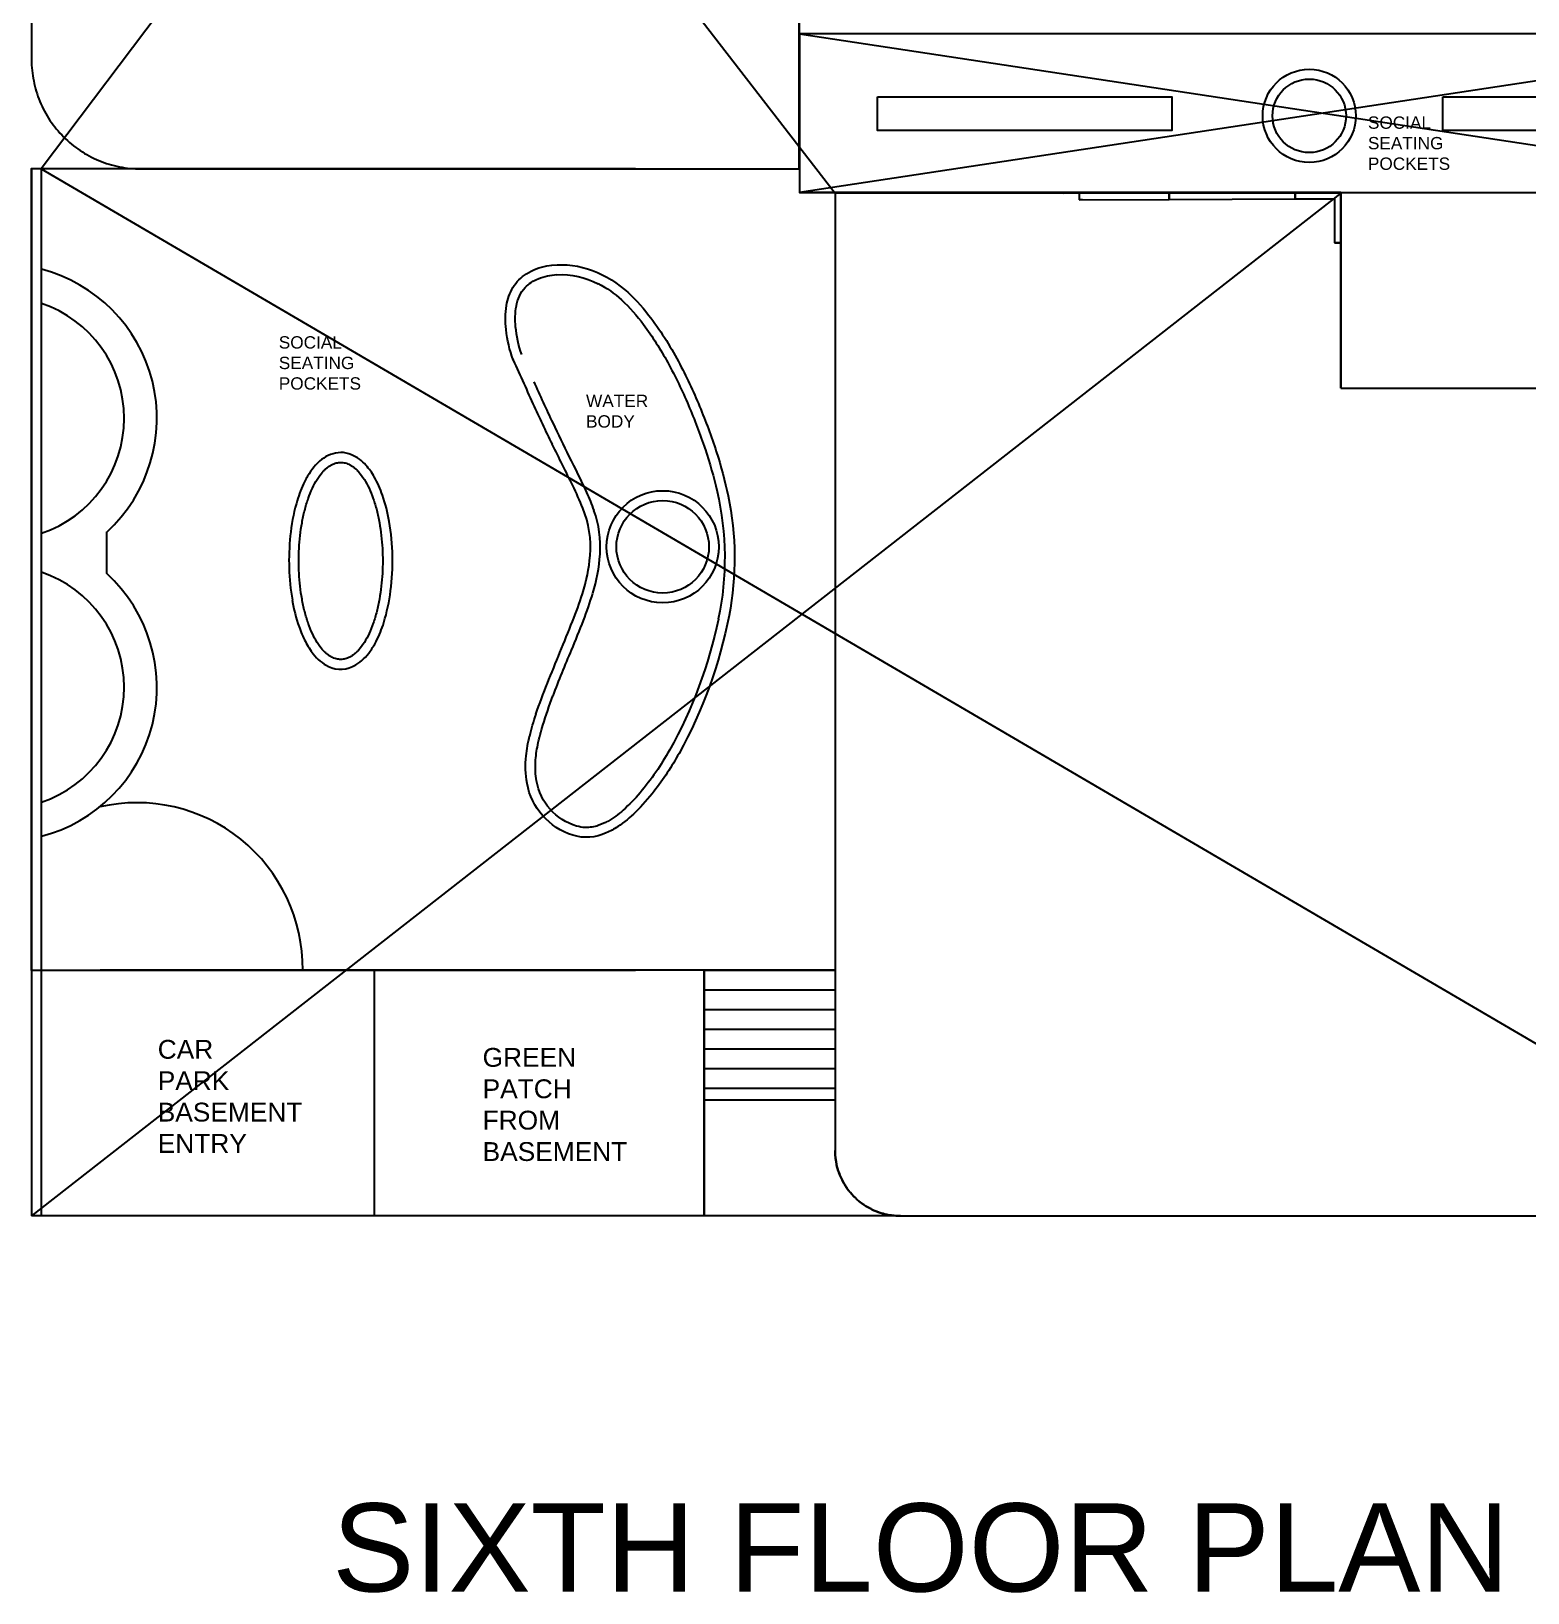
# Model space of a CAD drawing. Header units: metres. Extents: x -79796 to 428529, y -36333 to 94467.
# Drawn here: x 105859 to 128730, y -20671 to 3196 of the extents above; entities that cross this region are included whole.
import ezdxf

# ---------------------------------------------------------------- set-up
doc = ezdxf.new("R2010")
doc.units = ezdxf.units.M
for name, color, linetype in [('Default', 7, 'Continuous'), ('Make2D$Visible$ClippingPlaneIntersections$Default', 7, 'Continuous'), ('Make2D$Visible$Curves$Default', 7, 'Continuous')]:
    doc.layers.add(name, color=color, linetype=linetype)
for name, color, linetype, true_color in [('floors', 3, 'Continuous', 0x00ff00), ('Make2D$Visible$ClippingPlaneIntersections$glasses', 4, 'Continuous', 0x00ffff), ('Make2D$Visible$Curves$balconies', 2, 'Continuous', 0xffff00), ('Make2D$Visible$Curves$floors', 3, 'Continuous', 0x00ff00), ('slabs', 5, 'Continuous', 0x0000ff)]:
    doc.layers.add(name, color=color, linetype=linetype, true_color=true_color)
doc.styles.add('Default', font='arial.ttf')

msp = doc.modelspace()

# ---------------------------------------------------------------- linework, layer by layer
for p, q in [((105863, 16623), (118144, 719)), ((117697, 16628), (106013, 1092)), ((133597, 3156), (117601, 732)), ((117601, 3156), (133597, 732)), ((125853, 3156), (118144, 3156)), ((105863, 1092), (105863, -14912)), ((106013, 1092), (133137, -14782)), ((106013, 1092), (106013, -14912)), ((125875, 719), (105863, -14912)), ((125873, 732), (117601, 732)), ((121640, 723), (125873, 732)), ((125875, 719), (125875, 732)), ((105863, -11156), (105863, -14912)), ((112151, -14912), (105863, -14912)), ((119119, -14912), (116144, -14912)), ((121961, -14912), (121961, -14912))]:
    msp.add_line(p, q)
at = {"color": 251, "true_color": 0x636466}
for p, q in [((107011, -4458), (107011, -5093)), ((118144, -11156), (106910, -11156)), ((118144, -11156), (106910, -11156)), ((116143, -11156), (118143, -11156)), ((116144, -14912), (116144, -11156)), ((116144, -14912), (116144, -11156)), ((116143, -11456), (118143, -11456)), ((116143, -11756), (118143, -11756)), ((116143, -12056), (118143, -12056)), ((116143, -12356), (118143, -12356)), ((116143, -12656), (118143, -12656)), ((116143, -12956), (118143, -12956)), ((116144, -13139), (118144, -13139))]:
    msp.add_line(p, q, dxfattribs=at)
msp.add_lwpolyline([(133597, 3156), (117601, 3156), (117601, 732), (133597, 732)], close=True)
for points in [[(118794, 2195), (123292, 2195), (123292, 1679), (118794, 1679)], [(127430, 2195), (131928, 2195), (131928, 1679), (127430, 1679)]]:
    msp.add_lwpolyline(points, close=True, dxfattribs=at)
for points in [[(115093, 1092), (105859, 1092), (105859, -11156), (115093, -11156)], [(106013, -11156), (115093, -11156)], [(116144, -11156), (116144, -14912), (111104, -14912), (111104, -11156)], [(116144, -11156), (116144, -14912), (111104, -14912), (111104, -11156)]]:
    msp.add_lwpolyline(points, dxfattribs=at)
msp.add_lwpolyline([(119144, -14912), (132632, -14912)])
for centre, radius in [((125391, 1902), 712), ((125391, 1902), 562), ((115509, -4684), 857), ((115509, -4684), 707)]:
    msp.add_circle(centre, radius, dxfattribs=at)
for centre, radius, start, end in [((105427, -2721), 2352, 312.3599, 75.5524), ((105427, -2721), 1852, 288.4734, 71.5266), ((105427, -6831), 1852, 288.4734, 71.5266), ((105427, -6831), 2352, 284.4476, 47.6401), ((107473, -11131), 2536, 359.4333, 102.9335)]:
    msp.add_arc(centre, radius, start, end, dxfattribs=at)
at = {"color": 251, "true_color": 0x5b5b5b, "extrusion": (0, 0, -1)}
for centre, radius, start, end in [((-113893, -1267), 888, 58.4083, 79.9512), ((-113963, -1669), 1296, 80.0222, 107.7761), ((-113879, -1960), 1598, 107.4409, 130.8294), ((-113753, -1042), 622, 31.1105, 58.5387), ((-113809, -1107), 558, 43.9798, 68.6829), ((-113935, -1403), 879, 68.0309, 87.2355), ((-113950, -1772), 1248, 87.3368, 117.2803), ((-113825, -2043), 1547, 116.7997, 132.9212), ((-113913, -1123), 801, 9.1463, 30.1879), ((-113835, -1096), 570, 9.4269, 41.3622), ((-113095, -2849), 2634, 132.6091, 143.6581), ((-113223, -2728), 2609, 130.7067, 142.5667), ((-114447, -1205), 1342, 353.1339, 8.9832), ((-114413, -1204), 1158, 354.1546, 9.9878), ((-111434, -4111), 4870, 142.4362, 152.3807), ((-115127, -1135), 2025, 340.0161, 353.471), ((-115101, -1142), 1848, 340.9528, 354.425), ((-111340, -4164), 4827, 143.4314, 151.6081), ((-109054, -5430), 7441, 151.4003, 157.0113), ((-108830, -5538), 7839, 151.9621, 157.5135), ((-143585, 11296), 32918, 334.6609, 335.8704), ((-140211, 9667), 29322, 334.1512, 335.4865), ((-107487, -6132), 9157, 156.8011, 161.2587), ((-107636, -6070), 9145, 157.2995, 161.9097), ((-134836, 7103), 23217, 333.3702, 334.7731), ((-109960, -5284), 6542, 161.3241, 167.2213), ((-110284, -5195), 6356, 161.9926, 168.2937), ((-111945, -4857), 4512, 166.9415, 191.931), ((-111986, -4856), 4622, 168.1237, 190.9466), ((-109466, -4363), 7040, 191.6918, 209.1539), ((-109478, -4371), 7176, 190.952, 208.9229), ((-136414, -15688), 24208, 21.1261, 22.9146), ((-122203, -10142), 9104, 18.5662, 21.7346), ((-120355, -9480), 6991, 17.2287, 21.1004), ((-117570, -8590), 4217, 13.9001, 18.6151), ((-115611, -8120), 2203, 6.2646, 14.2704), ((-116715, -8358), 3182, 11.7116, 17.3523), ((-115354, -8079), 1792, 3.3373, 11.81), ((-111862, -5688), 4302, 209.2862, 219.8434), ((-111696, -5586), 4647, 209.0375, 217.5732), ((-114812, -8043), 1400, 349.3931, 6.7141), ((-114777, -8050), 1214, 349.8782, 3.5384), ((-114443, -8116), 1024, 287.5385, 349.5895), ((-114443, -8115), 874, 286.5344, 350.2482), ((-113213, -6790), 2558, 220.2822, 228.5845), ((-112912, -6510), 3120, 217.7305, 225.5772), ((-113910, -7577), 1508, 228.6543, 239.809), ((-113699, -7308), 1999, 225.6819, 235.8149), ((-114347, -8413), 712, 245.0203, 287.375), ((-114350, -8418), 557, 272.3676, 286.213), ((-114340, -8402), 573, 251.2157, 271.3214), ((-114259, -8163), 825, 240.3143, 251.256), ((-114180, -8004), 1153, 236.158, 246.0906)]:
    msp.add_arc(centre, radius, start, end, dxfattribs=at)
at = {"color": 251, "true_color": 0x5b5b5b}
for centre, radius, start, end in [((-136355, -116059), 274480, 24.43925, 24.60267), ((110598, -3722), 478, 91.0762, 129.1752), ((110587, -3684), 441, 67.6184, 89.7621), ((110516, -3834), 606, 40.7976, 66.7863), ((25692, -47195), 98538, 26.16309, 26.57154), ((104443, -8344), 10877, 24.3778, 27.6091), ((111233, -4284), 1336, 147.556, 155.0568), ((110927, -4085), 971, 138.2316, 147.7779), ((110718, -3895), 689, 127.8426, 138.4048), ((110212, -4116), 1020, 29.3695, 41.633), ((111796, -4543), 1956, 155.1136, 164.5463), ((109616, -4447), 1702, 18.9397, 29.2701), ((109743, -5889), 4886, 21.5692, 26.0068), ((112758, -4816), 2956, 164.4114, 174.2083), ((108761, -4739), 2606, 9.7308, 18.8884), ((111122, -5303), 3539, 19.386, 24.1549), ((112837, -4692), 1569, 355.3625, 22.4347), ((112880, -4687), 1675, 356.1508, 19.4585), ((113379, -4898), 3581, 173.9085, 189.7077), ((107811, -4901), 3570, 352.6787, 9.7228), ((111750, -4585), 2661, 342.0518, 354.9674), ((111824, -4601), 2735, 343.1135, 355.8459), ((108550, -5010), 2822, 342.8521, 352.9652), ((108121, -3438), 6467, 338.3345, 342.2927), ((109129, -3797), 5547, 338.72, 343.2488), ((112407, -5064), 2596, 189.7208, 198.911), ((111627, -5328), 1772, 199.0159, 207.0486), ((109526, -5313), 1801, 332.9079, 342.9169), ((-319896, 170056), 468310, 337.81586, 337.94068), ((96870, 918), 18682, 337.3936, 338.8904), ((111062, -5618), 1137, 206.9587, 218.2458), ((110060, -5585), 1201, 324.7326, 332.8481), ((110687, -5931), 649, 217.0632, 243.8202), ((110510, -5965), 610, 300.6175, 314.6641), ((110339, -5787), 857, 314.4401, 325.0123), ((110589, -6113), 442, 244.7198, 301.5209)]:
    msp.add_arc(centre, radius, start, end, dxfattribs=at)
at = {"color": 251, "true_color": 0x636466}
msp.add_rational_spline([(110589, -3394), (109947, -3394), (109947, -4900), (109947, -6406), (110589, -6406), (111230, -6406), (111230, -4900), (111230, -3394), (110589, -3394)], [1, 0.707106781187, 1, 0.707106781187, 1, 0.707106781187, 1, 0.707106781187, 1], degree=2, knots=[0, 0, 0, 1.570796, 1.570796, 3.141593, 3.141593, 4.712389, 4.712389, 6.283185, 6.283185, 6.283185], dxfattribs=at)
at = {"layer": 'Default'}
msp.add_lwpolyline([(119144, -14912), (119109, -14911), (119074, -14910), (119039, -14907), (119004, -14902), (118970, -14897), (118936, -14890), (118902, -14882), (118868, -14873), (118835, -14863), (118802, -14852), (118769, -14839), (118737, -14826), (118705, -14811), (118674, -14795), (118644, -14778), (118614, -14760), (118584, -14741), (118556, -14721), (118528, -14700), (118501, -14678), (118475, -14655), (118449, -14631), (118424, -14607), (118401, -14581), (118378, -14555), (118356, -14528), (118335, -14500), (118315, -14471), (118296, -14442), (118278, -14412), (118261, -14382), (118245, -14350), (118230, -14319), (118216, -14287), (118204, -14254), (118193, -14221), (118182, -14188), (118173, -14154), (118166, -14120), (118159, -14086), (118153, -14051), (118149, -14017), (118146, -13982), (118144, -13947), (118144, -13912)], dxfattribs=at)
at = {"layer": 'floors'}
msp.add_lwpolyline([(125874, -1228), (125874, -82)], dxfattribs=at)
msp.add_lwpolyline([(125874, -1228), (125874, -82)], dxfattribs=at)
at = {"layer": 'Make2D$Visible$ClippingPlaneIntersections$Default'}
for p, q in [((123252, 726), (121875, 719)), ((121875, 719), (121875, 619)), ((125175, 732), (123252, 726)), ((123252, 726), (123252, 626)), ((123252, 626), (123252, 726)), ((125175, 632), (125175, 732)), ((125873, 732), (125175, 732)), ((125175, 732), (125175, 632)), ((125875, -37), (125873, 732)), ((121875, 619), (123252, 626)), ((123252, 626), (125175, 632)), ((125175, 632), (125775, 632)), ((125775, 632), (125775, -37)), ((125875, -37), (125775, -37)), ((125775, -37), (125875, -37))]:
    msp.add_line(p, q, dxfattribs=at)
at = {"layer": 'Make2D$Visible$ClippingPlaneIntersections$glasses'}
msp.add_line((121925, 619), (121875, 619), dxfattribs=at)
at = {"layer": 'Make2D$Visible$Curves$balconies'}
for p, q in [((117597, 4828), (117597, 2395)), ((121875, 719), (121875, 719))]:
    msp.add_line(p, q, dxfattribs=at)
at = {"layer": 'Make2D$Visible$Curves$Default'}
for p, q in [((123244, 732), (121875, 719)), ((123244, 732), (123252, 726)), ((125175, 732), (123244, 732)), ((121875, 619), (121875, 619)), ((123252, 632), (123252, 632)), ((123252, 626), (123252, 626)), ((125775, -37), (125775, -37)), ((125875, -37), (125775, -37)), ((125875, -37), (125875, -37))]:
    msp.add_line(p, q, dxfattribs=at)
at = {"layer": 'Make2D$Visible$Curves$floors'}
for p, q in [((121875, 719), (121875, 719)), ((123252, 724), (123252, 724)), ((125874, -37), (125874, -37))]:
    msp.add_line(p, q, dxfattribs=at)
at = {"layer": 'slabs'}
for p, q in [((118144, -13937), (118143, -13912)), ((118144, -13912), (118144, -13947)), ((118144, -13947), (118144, -13912)), ((118144, -13947), (118144, -13912)), ((118145, -13961), (118144, -13937)), ((118144, -13947), (118146, -13982)), ((118146, -13982), (118144, -13947)), ((118146, -13982), (118144, -13947)), ((118146, -13986), (118145, -13961)), ((118146, -13982), (118149, -14017)), ((118149, -14017), (118146, -13982)), ((118149, -14017), (118146, -13982)), ((118148, -14010), (118146, -13986)), ((118151, -14035), (118148, -14010)), ((118149, -14017), (118153, -14051)), ((118153, -14051), (118149, -14017)), ((118153, -14051), (118149, -14017)), ((118154, -14059), (118151, -14035)), ((118153, -14051), (118159, -14086)), ((118159, -14086), (118153, -14051)), ((118159, -14086), (118153, -14051)), ((118158, -14083), (118154, -14059)), ((118163, -14107), (118158, -14083)), ((118159, -14086), (118166, -14120)), ((118166, -14120), (118159, -14086)), ((118166, -14120), (118159, -14086)), ((118168, -14131), (118163, -14107)), ((118166, -14120), (118173, -14154)), ((118173, -14154), (118166, -14120)), ((118173, -14154), (118166, -14120)), ((118174, -14155), (118168, -14131)), ((118173, -14154), (118182, -14188)), ((118182, -14188), (118173, -14154)), ((118182, -14188), (118173, -14154)), ((118180, -14179), (118174, -14155)), ((118187, -14202), (118180, -14179)), ((118182, -14188), (118193, -14221)), ((118193, -14221), (118182, -14188)), ((118193, -14221), (118182, -14188)), ((118194, -14226), (118187, -14202)), ((118193, -14221), (118204, -14254)), ((118204, -14254), (118193, -14221)), ((118204, -14254), (118193, -14221)), ((118202, -14249), (118194, -14226)), ((118211, -14272), (118202, -14249)), ((118204, -14254), (118216, -14287)), ((118216, -14287), (118204, -14254)), ((118216, -14287), (118204, -14254)), ((118220, -14295), (118211, -14272)), ((118216, -14287), (118230, -14319)), ((118230, -14319), (118216, -14287)), ((118230, -14319), (118216, -14287)), ((118230, -14317), (118220, -14295)), ((118240, -14340), (118230, -14317)), ((118230, -14319), (118245, -14350)), ((118245, -14350), (118230, -14319)), ((118245, -14350), (118230, -14319)), ((118251, -14362), (118240, -14340)), ((118245, -14350), (118261, -14382)), ((118261, -14382), (118245, -14350)), ((118261, -14382), (118245, -14350)), ((118262, -14384), (118251, -14362)), ((118261, -14382), (118278, -14412)), ((118278, -14412), (118261, -14382)), ((118278, -14412), (118261, -14382)), ((118274, -14405), (118262, -14384)), ((118286, -14426), (118274, -14405)), ((118278, -14412), (118296, -14442)), ((118296, -14442), (118278, -14412)), ((118296, -14442), (118278, -14412)), ((118299, -14447), (118286, -14426)), ((118296, -14442), (118315, -14471)), ((118315, -14471), (118296, -14442)), ((118315, -14471), (118296, -14442)), ((118312, -14468), (118299, -14447)), ((118326, -14488), (118312, -14468)), ((118315, -14471), (118335, -14500)), ((118335, -14500), (118315, -14471)), ((118335, -14500), (118315, -14471)), ((118341, -14508), (118326, -14488)), ((118335, -14500), (118356, -14528)), ((118356, -14528), (118335, -14500)), ((118356, -14528), (118335, -14500)), ((118355, -14527), (118341, -14508)), ((118371, -14546), (118355, -14527)), ((118356, -14528), (118378, -14555)), ((118378, -14555), (118356, -14528)), ((118378, -14555), (118356, -14528)), ((118386, -14565), (118371, -14546)), ((118378, -14555), (118401, -14581)), ((118401, -14581), (118378, -14555)), ((118401, -14581), (118378, -14555)), ((118403, -14584), (118386, -14565)), ((118401, -14581), (118424, -14607)), ((118424, -14607), (118401, -14581)), ((118424, -14607), (118401, -14581)), ((118419, -14602), (118403, -14584)), ((118437, -14619), (118419, -14602)), ((118424, -14607), (118449, -14631)), ((118449, -14631), (118424, -14607)), ((118449, -14631), (118424, -14607)), ((118454, -14636), (118437, -14619)), ((118449, -14631), (118475, -14655)), ((118475, -14655), (118449, -14631)), ((118475, -14655), (118449, -14631)), ((118472, -14653), (118454, -14636)), ((118491, -14669), (118472, -14653)), ((118475, -14655), (118501, -14678)), ((118501, -14678), (118475, -14655)), ((118501, -14678), (118475, -14655)), ((118509, -14685), (118491, -14669)), ((118501, -14678), (118528, -14700)), ((118528, -14700), (118501, -14678)), ((118528, -14700), (118501, -14678)), ((118529, -14700), (118509, -14685)), ((118528, -14700), (118556, -14721)), ((118556, -14721), (118528, -14700)), ((118556, -14721), (118528, -14700)), ((118548, -14715), (118529, -14700)), ((118568, -14730), (118548, -14715)), ((118556, -14721), (118584, -14741)), ((118584, -14741), (118556, -14721)), ((118584, -14741), (118556, -14721)), ((118588, -14744), (118568, -14730)), ((118584, -14741), (118614, -14760)), ((118614, -14760), (118584, -14741)), ((118614, -14760), (118584, -14741)), ((118609, -14757), (118588, -14744)), ((118630, -14770), (118609, -14757)), ((118614, -14760), (118644, -14778)), ((118644, -14778), (118614, -14760)), ((118644, -14778), (118614, -14760)), ((118651, -14782), (118630, -14770)), ((118644, -14778), (118674, -14795)), ((118674, -14795), (118644, -14778)), ((118674, -14795), (118644, -14778)), ((118672, -14794), (118651, -14782)), ((118694, -14805), (118672, -14794)), ((118674, -14795), (118705, -14811)), ((118705, -14811), (118674, -14795)), ((118705, -14811), (118674, -14795)), ((118716, -14816), (118694, -14805)), ((118705, -14811), (118737, -14826)), ((118737, -14826), (118705, -14811)), ((118737, -14826), (118705, -14811)), ((118738, -14826), (118716, -14816)), ((118737, -14826), (118769, -14839)), ((118769, -14839), (118737, -14826)), ((118769, -14839), (118737, -14826)), ((118761, -14836), (118738, -14826)), ((118784, -14845), (118761, -14836)), ((118769, -14839), (118802, -14852)), ((118802, -14852), (118769, -14839)), ((118802, -14852), (118769, -14839)), ((118807, -14854), (118784, -14845)), ((118802, -14852), (118835, -14863)), ((118835, -14863), (118802, -14852)), ((118835, -14863), (118802, -14852)), ((118830, -14862), (118807, -14854)), ((118853, -14869), (118830, -14862)), ((118835, -14863), (118868, -14873)), ((118868, -14873), (118835, -14863)), ((118868, -14873), (118835, -14863)), ((118877, -14876), (118853, -14869)), ((118868, -14873), (118902, -14882)), ((118902, -14882), (118868, -14873)), ((118902, -14882), (118868, -14873)), ((118901, -14882), (118877, -14876)), ((118925, -14888), (118901, -14882)), ((118902, -14882), (118936, -14890)), ((118936, -14890), (118902, -14882)), ((118936, -14890), (118902, -14882)), ((118949, -14893), (118925, -14888)), ((118936, -14890), (118970, -14897)), ((118970, -14897), (118936, -14890)), ((118970, -14897), (118936, -14890)), ((118973, -14897), (118949, -14893)), ((118970, -14897), (119004, -14902)), ((119004, -14902), (118970, -14897)), ((119004, -14902), (118970, -14897)), ((118997, -14901), (118973, -14897)), ((119021, -14905), (118997, -14901)), ((119004, -14902), (119039, -14907)), ((119039, -14907), (119004, -14902)), ((119039, -14907), (119004, -14902)), ((119046, -14907), (119021, -14905)), ((119039, -14907), (119074, -14910)), ((119074, -14910), (119039, -14907)), ((119074, -14910), (119039, -14907)), ((119070, -14910), (119046, -14907)), ((119094, -14911), (119070, -14910)), ((119074, -14910), (119109, -14911)), ((119109, -14911), (119074, -14910)), ((119109, -14911), (119074, -14910)), ((119119, -14912), (119094, -14911)), ((119109, -14911), (119144, -14912)), ((119144, -14912), (119109, -14911)), ((119144, -14912), (119109, -14911)), ((119144, -14912), (119119, -14912)), ((119144, -14912), (132598, -14912))]:
    msp.add_line(p, q, dxfattribs=at)
for points in [[(117595, 16623), (117595, 1092)], [(117595, 1092), (117595, 7398)], [(105863, 4823), (105863, 2761)], [(105863, 2761), (105864, 2720), (105865, 2679), (105868, 2638), (105872, 2597), (105876, 2556), (105882, 2516), (105888, 2476), (105896, 2435), (105904, 2395), (105914, 2355), (105924, 2316), (105935, 2277), (105948, 2237), (105961, 2199), (105975, 2160), (105991, 2122), (106007, 2084), (106024, 2047), (106042, 2010), (106061, 1974), (106080, 1938), (106101, 1903), (106123, 1868), (106145, 1833), (106168, 1800), (106192, 1767), (106217, 1734), (106242, 1702), (106269, 1671), (106296, 1640), (106324, 1610), (106352, 1580), (106382, 1552), (106412, 1524), (106442, 1497), (106474, 1470), (106506, 1445), (106538, 1420), (106571, 1396), (106605, 1373), (106640, 1351), (106674, 1329), (106710, 1309), (106746, 1289), (106782, 1270), (106819, 1252), (106856, 1235), (106894, 1219), (106932, 1203), (106970, 1189), (107009, 1176), (107048, 1164), (107087, 1152), (107127, 1142), (107167, 1132), (107207, 1124), (107247, 1116), (107288, 1110), (107328, 1104), (107369, 1100), (107410, 1096), (107451, 1093), (107492, 1092), (107533, 1091)], [(107533, 1091), (109595, 1092)], [(109595, 1092), (110595, 1092)], [(109595, 1092), (111595, 1092)], [(111595, 1092), (113595, 1092)], [(113595, 1092), (117595, 1092)], [(125875, 719), (118144, 719)], [(118144, 719), (118144, -13912)], [(125875, -2262), (125873, 732)], [(125875, 719), (125875, -2262)], [(125875, 719), (125875, -2262)], [(125875, -2262), (133597, -2262)]]:
    msp.add_lwpolyline(points, dxfattribs=at)

# ---------------------------------------------------------------- texts
at = {"color": 251, "true_color": 0x636466, "attachment_point": 1, "style": 'Default'}
for s, insert, char_height, width in [('{\\fArial;SOCIAL}\\P{\\fArial;SEATING}\\P{\\fArial;POCKETS}', (126287, 1893), 188.26, 2854.63), ('{\\fArial;SOCIAL}\\P{\\fArial;SEATING}\\P{\\fArial;POCKETS}', (109642, -1466), 188.26, 2854.63), ('{\\fArial;WATER}\\P{\\fArial;BODY}', (114338, -2360), 188.26, 2263.24), ('{\\fArial;CAR}\\P{\\fArial;PARK}\\P{\\fArial;BASEMENT}\\P{\\fArial;ENTRY}', (107792, -12221), 287.78, 4970.46), ('{\\fArial;GREEN}\\P{\\fArial;PATCH}\\P{\\fArial;FROM}\\P{\\fArial;BASEMENT}', (112757, -12344), 287.78, 4970.46)]:
    msp.add_mtext(s, dxfattribs=dict(at, insert=insert, char_height=char_height, width=width))
at = {"insert": (110458, -19304), "char_height": 1347.61, "width": 38216.34, "attachment_point": 1, "style": 'Default'}
msp.add_mtext('SIXTH FLOOR PLAN', dxfattribs=at)

doc.saveas('drawing.dxf')
